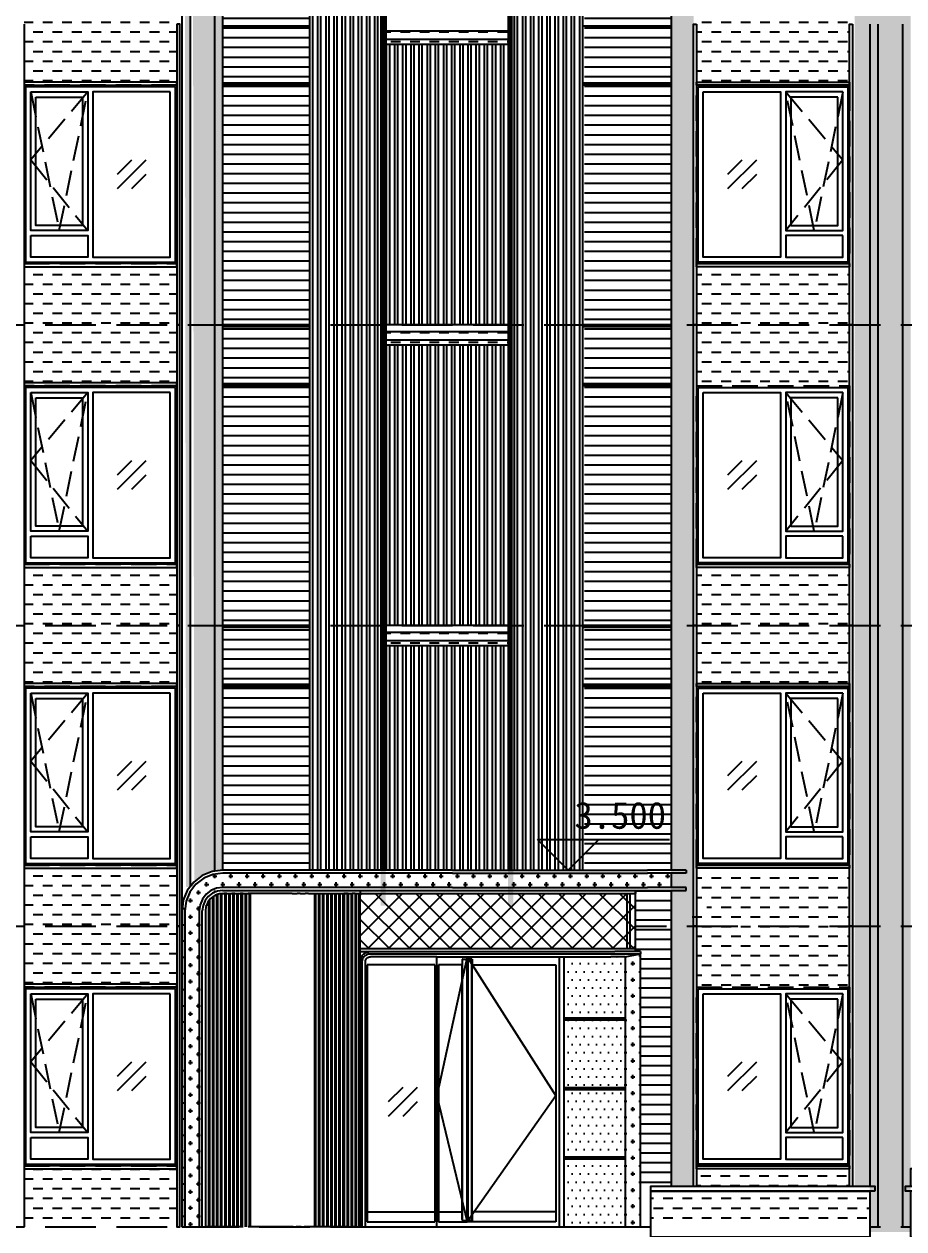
# Model space of a CAD drawing. Extents: x 646072 to 1012572, y -46617 to 16093.
# Drawn here: x 787289 to 795924, y -35572 to -23752 of the extents above; entities that cross this region are included whole.
import ezdxf

# ---------------------------------------------------------------- set-up
doc = ezdxf.new("R2010")
doc.units = 0
doc.header["$LTSCALE"] = 1000
doc.header["$MEASUREMENT"] = 0
for name, pattern in [('3#楼-HZS$0$3#楼-HZS$0$__DASH', [0.35, 0.25, -0.1]), ('3#楼-HZS$0$3#楼-HZS$0$DASH', [0.35, 0.25, -0.1]), ('3#楼-HZS$0$DOTE', [2.42, 2, -0.2, 0.02, -0.2])]:
    doc.linetypes.add(name, pattern=pattern)
for name, color, linetype in [('3#楼-HZS$0$3#楼-HZS$0$00-立面灰色金属看线', 252, 'Continuous'), ('3#楼-HZS$0$3#楼-HZS$0$00-立面米色看线', 31, 'Continuous'), ('3#楼-HZS$0$3#楼-HZS$0$00-立面银灰色线脚', 254, 'Continuous'), ('3#楼-HZS$0$3#楼-HZS$0$A-ANNO-SYMB', 3, 'Continuous'), ('3#楼-HZS$0$3#楼-HZS$0$A-LINE-浅灰色铝板幕墙-填充', 115, 'Continuous'), ('3#楼-HZS$0$3#楼-HZS$0$DIM_ELEV', 3, 'Continuous'), ('3#楼-HZS$0$3#楼-HZS$0$DOTE', 1, '3#楼-HZS$0$DOTE'), ('3#楼-HZS$0$3#楼-HZS$0$ELEV-WIND', 4, 'Continuous'), ('3#楼-HZS$0$3#楼-HZS$0$PUB_TEXT', 7, 'Continuous'), ('3#楼-HZS$0$3#楼-HZS$0$填充-浅灰色涂料', 115, 'Continuous'), ('3#楼-HZS$0$3#楼-HZS$0$填充-浅黄色铝板', 30, 'Continuous'), ('3#楼-HZS$0$3#楼-HZS$0$填充-深灰色涂料', 11, 'Continuous'), ('3#楼-HZS$0$3#楼-HZS$0$填充-背板玻璃', 151, 'Continuous'), ('3#楼-HZS$0$立面分缝', 5, 'Continuous')]:
    doc.layers.add(name, color=color, linetype=linetype)
doc.styles.add('3#楼-HZS$0$3#楼-HZS$0$_TCH_DIM', font='')
doc.styles.get('3#楼-HZS$0$3#楼-HZS$0$_TCH_DIM').set_extended_font_data('SimSun')
pattern_1 = [(0, (245300.04, -50744.77), (0, 95.25), [])]
pattern_2 = [(0, (518868.42, -67467.03), (95.25, 95.25), [95.25, -95.25])]
pattern_3 = [(0, (518668.42, -67467.03), (95.25, 95.25), [95.25, -95.25])]
pattern_4 = [(0, (22214.645, 74424.985), (0, 95.25), [])]

# ---------------------------------------------------------------- blocks, each defined once
blk = doc.blocks.new('3#楼-HZS$0$3#楼-HZS$0$yhtghgfjuhgjghjg')
at = {"elevation": 0}
for points in [[(63100, -151181), (64300, -151181)], [(63100, -151261), (64300, -151261)], [(63100, -151311), (64300, -151311)], [(63100, -154061), (64300, -154061)], [(63100, -154131), (64300, -154131)], [(63100, -154211), (64300, -154211)], [(63100, -154261), (64300, -154261)], [(63100, -157011), (64300, -157011)], [(63100, -157081), (64300, -157081)], [(63100, -157161), (64300, -157161)], [(63100, -157211), (64300, -157211)]]:
    blk.add_lwpolyline(points, dxfattribs=at)
at = {"layer": '3#楼-HZS$0$3#楼-HZS$0$00-立面灰色金属看线', "elevation": 0}
for points in [[(62370, -129861), (62370, -159411)], [(62370, -129865), (62370, -159411)], [(62400, -129865), (62400, -159411)], [(62450, -129865), (62450, -159411)], [(62480, -129865), (62480, -159411)], [(62530, -129865), (62530, -159411)], [(62560, -129865), (62560, -159411)], [(62610, -129865), (62610, -159411)], [(62640, -129865), (62640, -159411)], [(62690, -129865), (62690, -159411)], [(62720, -129865), (62720, -159411)], [(62770, -129865), (62770, -159411)], [(62800, -129865), (62800, -159411)], [(62850, -129865), (62850, -159411)], [(62880, -129865), (62880, -159411)], [(62930, -129865), (62930, -159411)], [(62960, -129865), (62960, -159411)], [(63010, -129865), (63010, -159411)], [(63040, -129865), (63040, -159411)], [(64380, -129861), (64380, -159411)], [(64410, -129861), (64410, -159411)], [(64460, -129861), (64460, -159411)], [(64490, -129861), (64490, -159411)], [(64540, -129861), (64540, -159411)], [(64570, -129861), (64570, -159411)], [(64620, -129861), (64620, -159411)], [(64650, -129861), (64650, -159411)], [(64700, -129861), (64700, -159411)], [(64730, -129861), (64730, -159411)], [(64780, -129861), (64780, -159411)], [(64810, -129861), (64810, -159411)], [(64860, -129861), (64860, -159411)], [(64890, -129861), (64890, -159411)], [(64940, -129861), (64940, -159411)], [(64970, -129861), (64970, -159411)], [(65020, -129861), (65020, -159411)], [(65050, -129861), (65050, -159411)], [(63145, -151311), (63145, -154061)], [(63175, -151311), (63175, -154061)], [(63225, -151311), (63225, -154061)], [(63255, -151311), (63255, -154061)], [(63305, -151311), (63305, -154061)], [(63335, -151311), (63335, -154061)], [(63385, -151311), (63385, -154061)], [(63415, -151311), (63415, -154061)], [(63465, -151311), (63465, -154061)], [(63495, -151311), (63495, -154061)], [(63545, -151311), (63545, -154061)], [(63575, -151311), (63575, -154061)], [(63625, -151311), (63625, -154061)], [(63655, -151311), (63655, -154061)], [(63705, -151311), (63705, -154061)], [(63735, -151311), (63735, -154061)], [(63785, -151311), (63785, -154061)], [(63815, -151311), (63815, -154061)], [(63865, -151311), (63865, -154061)], [(63895, -151311), (63895, -154061)], [(63945, -151311), (63945, -154061)], [(63975, -151311), (63975, -154061)], [(64025, -151311), (64025, -154061)], [(64055, -151311), (64055, -154061)], [(64105, -151311), (64105, -154061)], [(64135, -151311), (64135, -154061)], [(64185, -151311), (64185, -154061)], [(64215, -151311), (64215, -154061)], [(64265, -151311), (64265, -154061)], [(64295, -151311), (64295, -154061)], [(63145, -154261), (63145, -157011)], [(63175, -154261), (63175, -157011)], [(63225, -154261), (63225, -157011)], [(63255, -154261), (63255, -157011)], [(63305, -154261), (63305, -157011)], [(63335, -154261), (63335, -157011)], [(63385, -154261), (63385, -157011)], [(63415, -154261), (63415, -157011)], [(63465, -154261), (63465, -157011)], [(63495, -154261), (63495, -157011)], [(63545, -154261), (63545, -157011)], [(63575, -154261), (63575, -157011)], [(63625, -154261), (63625, -157011)], [(63655, -154261), (63655, -157011)], [(63705, -154261), (63705, -157011)], [(63735, -154261), (63735, -157011)], [(63785, -154261), (63785, -157011)], [(63815, -154261), (63815, -157011)], [(63865, -154261), (63865, -157011)], [(63895, -154261), (63895, -157011)], [(63945, -154261), (63945, -157011)], [(63975, -154261), (63975, -157011)], [(64025, -154261), (64025, -157011)], [(64055, -154261), (64055, -157011)], [(64105, -154261), (64105, -157011)], [(64135, -154261), (64135, -157011)], [(64185, -154261), (64185, -157011)], [(64215, -154261), (64215, -157011)], [(64265, -154261), (64265, -157011)], [(64295, -154261), (64295, -157011)], [(63145, -157211), (63145, -159411)], [(63175, -157211), (63175, -159411)], [(63225, -157211), (63225, -159411)], [(63255, -157211), (63255, -159411)], [(63305, -157211), (63305, -159411)], [(63335, -157211), (63335, -159411)], [(63385, -157211), (63385, -159411)], [(63415, -157211), (63415, -159411)], [(63465, -157211), (63465, -159411)], [(63495, -157211), (63495, -159411)], [(63545, -157211), (63545, -159411)], [(63575, -157211), (63575, -159411)], [(63625, -157211), (63625, -159411)], [(63655, -157211), (63655, -159411)], [(63705, -157211), (63705, -159411)], [(63735, -157211), (63735, -159411)], [(63785, -157211), (63785, -159411)], [(63815, -157211), (63815, -159411)], [(63865, -157211), (63865, -159411)], [(63895, -157211), (63895, -159411)], [(63945, -157211), (63945, -159411)], [(63975, -157211), (63975, -159411)], [(64025, -157211), (64025, -159411)], [(64055, -157211), (64055, -159411)], [(64105, -157211), (64105, -159411)], [(64135, -157211), (64135, -159411)], [(64185, -157211), (64185, -159411)], [(64215, -157211), (64215, -159411)], [(64265, -157211), (64265, -159411)], [(64295, -157211), (64295, -159411)], [(62370, -162911), (62370, -162915)], [(62400, -162911), (62400, -162915)], [(62450, -162911), (62450, -162915)], [(62480, -162911), (62480, -162915)], [(62530, -162911), (62530, -162915)], [(62560, -162911), (62560, -162915)], [(62610, -162911), (62610, -162915)], [(62640, -162911), (62640, -162915)], [(62690, -162911), (62690, -162915)], [(62720, -162911), (62720, -162915)], [(62770, -162911), (62770, -162915)], [(62800, -162911), (62800, -162915)], [(62850, -162911), (62850, -162915)], [(62880, -162911), (62880, -162915)], [(62930, -162911), (62930, -162915)], [(62960, -162911), (62960, -162915)], [(63010, -162911), (63010, -162915)], [(63040, -162911), (63040, -162915)]]:
    blk.add_lwpolyline(points, dxfattribs=at)
at = {"layer": '3#楼-HZS$0$3#楼-HZS$0$00-立面米色看线', "elevation": 0}
for points in [[(66300, -159811), (66300, -130161, 0.414214), (65600, -129461), (61100, -129461), (61100, -129541), (65600, -129541, -0.414214), (66220, -130161), (66220, -159577)], [(65900, -159411), (65900, -130161, 0.414214), (65600, -129861), (61100, -129861), (61100, -129781), (65600, -129781, -0.414214), (65980, -130161), (65980, -159422)]]:
    blk.add_lwpolyline(points, format="xyb", dxfattribs=at)
for points in [[(61500, -129861), (61500, -159411)], [(61500, -159611), (61500, -162511)]]:
    blk.add_lwpolyline(points, dxfattribs=at)
at = {"layer": '3#楼-HZS$0$3#楼-HZS$0$00-立面银灰色线脚', "elevation": 0}
for points in [[(63040, -129861), (63040, -159411)], [(63065, -129861), (63065, -159411)], [(63085, -129861), (63085, -159411)], [(63100, -129861), (63100, -159411)], [(64300, -129861), (64300, -159411)], [(64315, -129861), (64315, -159411)], [(64335, -129861), (64335, -159411)], [(64350, -129861), (64350, -159411)]]:
    blk.add_lwpolyline(points, dxfattribs=at)
blk = doc.blocks.new('3#楼-HZS$0$3#楼-HZS$0$dfjf5g0h4+k90')
blk.add_wipeout([(558580, -413973), (558580, -414003), (558430, -414003), (558430, -414143), (558580, -414143), (558580, -414173), (558080, -414173), (558080, -414773), (558130, -414773), (558130, -417473), (553631, -417473), (553631, -414373), (553644, -414269), (553684, -414173), (553748, -414090), (553831, -414026), (553927, -413986), (554031, -413973)]).dxf.layer = '3#楼-HZS$0$3#楼-HZS$0$00-立面米色看线'
for p, q in [((555380, -414173, 0), (555380, -414203, 0)), ((558080, -414173), (558080, -414203)), ((558080, -414773), (558080, -414173)), ((558080, -414173), (558080, -414173)), ((553880, -414295, 0), (553870, -414319, 0)), ((553883, -414288, 0), (553880, -414295, 0)), ((553910, -414253, 0), (553883, -414288, 0)), ((553893, -417473, 0), (553893, -414275, 0)), ((553903, -417473, 0), (553903, -414262, 0)), ((553920, -414245, 0), (553910, -414253, 0)), ((553910, -414253, 0), (553910, -414253, 0)), ((553945, -414226, 0), (553920, -414245, 0)), ((553933, -417473, 0), (553933, -414235, 0)), ((553943, -417473, 0), (553943, -414227, 0)), ((553950, -414224, 0), (553945, -414226, 0)), ((553960, -414220, 0), (553950, -414224, 0)), ((553986, -414209, 0), (553960, -414220, 0)), ((553973, -417473, 0), (553973, -414214, 0)), ((553983, -417473, 0), (553983, -414210, 0)), ((553990, -414208, 0), (553986, -414209, 0)), ((554000, -414207, 0), (553990, -414208, 0)), ((554030, -414203, 0), (554000, -414207, 0)), ((554013, -417473, 0), (554013, -414208, 0)), ((554023, -417473, 0), (554023, -414207, 0)), ((554032, -414203, 0), (554030, -414203, 0)), ((554032, -414203, 0), (554040, -414203, 0)), ((554070, -414203, 0), (554040, -414203, 0)), ((554053, -417473, 0), (554053, -414203, 0)), ((554063, -417473, 0), (554063, -414203, 0)), ((554070, -414203, 0), (554080, -414203, 0)), ((554080, -414203, 0), (554110, -414203, 0)), ((554093, -417473, 0), (554093, -414203, 0)), ((554103, -417473, 0), (554103, -414203, 0)), ((554110, -414203, 0), (554120, -414203, 0)), ((554150, -414203, 0), (554120, -414203, 0)), ((554133, -417473, 0), (554133, -414203, 0)), ((554143, -417473, 0), (554143, -414203, 0)), ((554150, -414203, 0), (554160, -414203, 0)), ((554160, -414203, 0), (554190, -414203, 0)), ((554173, -417473, 0), (554173, -414203, 0)), ((554183, -417473, 0), (554183, -414203, 0)), ((554190, -414203, 0), (554200, -414203, 0)), ((554230, -414203, 0), (554200, -414203, 0)), ((554213, -417473, 0), (554213, -414203, 0)), ((554223, -417473, 0), (554223, -414203, 0)), ((554230, -414203, 0), (554240, -414203, 0)), ((554240, -414203, 0), (554270, -414203, 0)), ((554253, -417473, 0), (554253, -414203, 0)), ((554263, -417473, 0), (554263, -414203, 0)), ((554270, -414203, 0), (554280, -414203, 0)), ((554711, -414203), (554280, -414203, 0)), ((554293, -417473, 0), (554293, -414203, 0)), ((554293, -417473, 0), (554293, -414203, 0)), ((554303, -415223, 0), (554303, -414203, 0)), ((554303, -417473, 0), (554303, -414203, 0)), ((554711, -414203), (554721, -414203)), ((554721, -414203), (554751, -414203)), ((554751, -414203), (554761, -414203)), ((554791, -414203), (554761, -414203)), ((554791, -414203), (554801, -414203)), ((554801, -414203), (554831, -414203)), ((554831, -414203), (554841, -414203)), ((554871, -414203), (554841, -414203)), ((554871, -414203), (555230, -414203, 0)), ((554934, -417473), (554934, -414203)), ((554944, -417473), (554944, -414203)), ((554974, -417473), (554974, -414203)), ((554984, -417473), (554984, -414203)), ((555014, -417473), (555014, -414203)), ((555024, -417473), (555024, -414203)), ((555054, -417473), (555054, -414203)), ((555064, -417473), (555064, -414203)), ((555094, -417473), (555094, -414203)), ((555104, -417473), (555104, -414203)), ((555134, -417473), (555134, -414203)), ((555144, -417473), (555144, -414203)), ((555174, -417473), (555174, -414203)), ((555184, -417473), (555184, -414203)), ((555214, -417473), (555214, -414203)), ((555260, -414203, 0), (555220, -414203, 0)), ((555250, -414203, 0), (555220, -414203, 0)), ((555224, -417473), (555224, -414203)), ((555230, -414203, 0), (555260, -414203, 0)), ((555250, -414203, 0), (555260, -414203, 0)), ((555254, -417473), (555254, -414203)), ((555260, -414203, 0), (555290, -414203, 0)), ((555264, -417473), (555264, -414203)), ((555290, -414203, 0), (555300, -414203, 0)), ((555294, -417473), (555294, -414203)), ((555330, -414203, 0), (555300, -414203, 0)), ((555304, -417473), (555304, -414203)), ((555330, -414203, 0), (555340, -414203, 0)), ((555334, -417473), (555334, -414203)), ((555340, -414203, 0), (555370, -414203, 0)), ((555344, -417473), (555344, -414203)), ((555370, -414203, 0), (555380, -414203, 0)), ((555370, -417473, 0), (555370, -414203, 0)), ((555380, -414743, 0), (555380, -414203, 0)), ((555380, -414203, 0), (558000, -414203)), ((558000, -414743), (558000, -414203)), ((558000, -414203), (558030, -414203)), ((558030, -414743), (558030, -414203)), ((558030, -414203), (558080, -414203)), ((553866, -414329, 0), (553860, -414375, 0)), ((553860, -414375, 0), (553860, -417473, 0)), ((553870, -414319, 0), (553866, -414329, 0)), ((555380, -414773, 0), (555380, -414743, 0)), ((555380, -414743, 0), (558000, -414743)), ((555380, -414873, 0), (555380, -414773, 0)), ((555380, -414773, 0), (555430, -414773, 0)), ((555430, -414773, 0), (555480, -414773, 0)), ((555430, -414786, 0), (555438, -414782, 0)), ((555438, -414782, 0), (555446, -414779, 0)), ((555446, -414779, 0), (555454, -414776, 0)), ((555454, -414776, 0), (555462, -414774, 0)), ((555462, -414774, 0), (555471, -414773, 0)), ((555471, -414773, 0), (555480, -414773, 0)), ((555480, -414773, 0), (556613, -414773)), ((556613, -414773), (557880, -414773)), ((557880, -414773), (557880, -414773)), ((558130, -414773), (557880, -414773)), ((558000, -414743), (558030, -414743)), ((558030, -414743), (558080, -414743)), ((558080, -414773), (558080, -414743)), ((558130, -414773), (558130, -414793)), ((555380, -414864, 0), (555381, -414855, 0)), ((555380, -414873, 0), (555380, -414864, 0)), ((555380, -417473, 0), (555380, -414873, 0)), ((555381, -414855, 0), (555383, -414847, 0)), ((555383, -414847, 0), (555386, -414839, 0)), ((555386, -414839, 0), (555389, -414831, 0)), ((555389, -414831, 0), (555393, -414823, 0)), ((555393, -414823, 0), (555398, -414815, 0)), ((555398, -414815, 0), (555403, -414809, 0)), ((555400, -414866, 0), (555401, -414859, 0)), ((555400, -414873, 0), (555400, -414866, 0)), ((555400, -417473, 0), (555400, -414873, 0)), ((555401, -414859, 0), (555403, -414852, 0)), ((555403, -414809, 0), (555409, -414802, 0)), ((555403, -414852, 0), (555405, -414845, 0)), ((555405, -414845, 0), (555407, -414839, 0)), ((555407, -414839, 0), (555411, -414833, 0)), ((555409, -414802, 0), (555416, -414796, 0)), ((555411, -414833, 0), (555414, -414827, 0)), ((555414, -414827, 0), (555419, -414821, 0)), ((555416, -414796, 0), (555422, -414791, 0)), ((555419, -414821, 0), (555423, -414816, 0)), ((555422, -414791, 0), (555430, -414786, 0)), ((555423, -414816, 0), (555428, -414812, 0)), ((555428, -414812, 0), (555434, -414807, 0)), ((555430, -414868, 0), (555431, -414864, 0)), ((555430, -414874, 0), (555430, -414868, 0)), ((555430, -417423, 0), (555430, -414874, 0)), ((555431, -414864, 0), (555432, -414860, 0)), ((555432, -414860, 0), (555433, -414856, 0)), ((555433, -414856, 0), (555435, -414852, 0)), ((555434, -414807, 0), (555440, -414804, 0)), ((555435, -414852, 0), (555437, -414848, 0)), ((555437, -414848, 0), (555439, -414844, 0)), ((555439, -414844, 0), (555442, -414841, 0)), ((555440, -414804, 0), (555446, -414800, 0)), ((555442, -414841, 0), (555444, -414837, 0)), ((555444, -414837, 0), (555448, -414835, 0)), ((555446, -414800, 0), (555452, -414798, 0)), ((555448, -414835, 0), (555451, -414832, 0)), ((555451, -414832, 0), (555455, -414830, 0)), ((555452, -414798, 0), (555459, -414796, 0)), ((555455, -414830, 0), (555457, -414829, 0)), ((555457, -414829, 0), (555459, -414828, 0)), ((555459, -414796, 0), (555466, -414794, 0)), ((555459, -414828, 0), (555463, -414826, 0)), ((555463, -414826, 0), (555467, -414825, 0)), ((555466, -414794, 0), (555473, -414793, 0)), ((555467, -414825, 0), (555471, -414824, 0)), ((555467, -414825, 0), (555467, -414825, 0)), ((555471, -414824, 0), (555475, -414823, 0)), ((555473, -414793, 0), (555480, -414793, 0)), ((555475, -414823, 0), (555477, -414823, 0)), ((555477, -414823, 0), (555481, -414823, 0)), ((555480, -414793, 0), (556613, -414793)), ((556613, -414793), (558130, -414793)), ((557331, -414823, 0), (557840, -414823)), ((557381, -417473, 0), (557381, -414823, 0)), ((557850, -414823), (557840, -414823)), ((557880, -414823), (557850, -414823)), ((557890, -414823), (557880, -414823)), ((557899, -414823), (557890, -414823)), ((557899, -414823), (557900, -414823)), ((557900, -414823), (557899, -414823)), ((557900, -414823), (557900, -414823)), ((557900, -414823), (557900, -414823)), ((557900, -414823), (557900, -414823)), ((557980, -414823), (557900, -414823)), ((557980, -414823), (558130, -414793)), ((557980, -414823), (557980, -417473)), ((558130, -417473), (558130, -414793)), ((553630, -417473, 0), (553660, -417473, 0)), ((553660, -417473, 0), (553800, -417473, 0)), ((553800, -417473, 0), (553830, -417473, 0)), ((553830, -417473, 0), (553860, -417473, 0)), ((553860, -417473, 0), (553870, -417473, 0)), ((553880, -417473, 0), (553870, -417473, 0)), ((553910, -417473, 0), (553880, -417473, 0)), ((553920, -417473, 0), (553910, -417473, 0)), ((553920, -417473, 0), (553950, -417473, 0)), ((553960, -417473, 0), (553950, -417473, 0)), ((553990, -417473, 0), (553960, -417473, 0)), ((554000, -417473, 0), (553990, -417473, 0)), ((554000, -417473, 0), (554030, -417473, 0)), ((554040, -417473, 0), (554030, -417473, 0)), ((554070, -417473, 0), (554040, -417473, 0)), ((554080, -417473, 0), (554070, -417473, 0)), ((554080, -417473, 0), (554110, -417473, 0)), ((554120, -417473, 0), (554110, -417473, 0)), ((554150, -417473, 0), (554120, -417473, 0)), ((554160, -417473, 0), (554150, -417473, 0)), ((554160, -417473, 0), (554190, -417473, 0)), ((554200, -417473, 0), (554190, -417473, 0)), ((554230, -417473, 0), (554200, -417473, 0)), ((554711, -417473), (554280, -417473, 0)), ((554721, -417473), (554711, -417473)), ((554721, -417473), (554751, -417473)), ((554761, -417473), (554751, -417473)), ((554791, -417473), (554761, -417473)), ((554801, -417473), (554791, -417473)), ((554801, -417473), (554831, -417473)), ((554841, -417473), (554831, -417473)), ((554871, -417473), (554841, -417473)), ((555230, -417473, 0), (554871, -417473)), ((555220, -417473, 0), (555260, -417473, 0)), ((555250, -417473, 0), (555220, -417473, 0)), ((555230, -417473, 0), (555260, -417473, 0)), ((555260, -417473, 0), (555250, -417473, 0)), ((555260, -417473, 0), (555290, -417473, 0)), ((555300, -417473, 0), (555290, -417473, 0)), ((555330, -417473, 0), (555300, -417473, 0)), ((555340, -417473, 0), (555330, -417473, 0)), ((555340, -417473, 0), (555370, -417473, 0)), ((555380, -417473, 0), (555370, -417473, 0)), ((555380, -417473, 0), (555400, -417473, 0)), ((555400, -417473, 0), (555430, -417473, 0)), ((555430, -417433, 0), (555430, -417423, 0)), ((555430, -417463, 0), (555430, -417433, 0)), ((555430, -417473, 0), (555430, -417463, 0)), ((555430, -417473, 0), (558130, -417473))]:
    blk.add_line(p, q)
at = {"layer": '3#楼-HZS$0$3#楼-HZS$0$00-立面米色看线'}
for p, q in [((553830, -414026, 0), (553747, -414090, 0)), ((553845, -414052, 0), (553768, -414111, 0)), ((553926, -413986, 0), (553830, -414026, 0)), ((553934, -414015, 0), (553845, -414052, 0)), ((554030, -413973, 0), (553926, -413986, 0)), ((554030, -414003, 0), (553934, -414015, 0)), ((556284, -413973, 0), (554030, -413973, 0)), ((556284, -414003, 0), (554030, -414003, 0)), ((556284, -413973, 0), (558200, -413973)), ((556284, -414003, 0), (558200, -414003)), ((558580, -413973), (558200, -413973)), ((558430, -414003), (558200, -414003)), ((558430, -414003), (558430, -414143)), ((558580, -414003), (558430, -414003)), ((558580, -413973), (558580, -414003)), ((553683, -414173, 0), (553643, -414269, 0)), ((553709, -414188, 0), (553672, -414277, 0)), ((553747, -414090, 0), (553683, -414173, 0)), ((553768, -414111, 0), (553709, -414188, 0)), ((553915, -414174, 0), (553867, -414210, 0)), ((553970, -414151, 0), (553915, -414174, 0)), ((553978, -414180, 0), (553930, -414200, 0)), ((554030, -414143, 0), (553970, -414151, 0)), ((554030, -414173, 0), (553978, -414180, 0)), ((556284, -414143, 0), (554030, -414143, 0)), ((554030, -414173, 0), (555380, -414173, 0)), ((555380, -414173, 0), (556284, -414173, 0)), ((556284, -414143, 0), (558200, -414143)), ((556284, -414173, 0), (558080, -414173)), ((558080, -414173), (558200, -414173)), ((558430, -414143), (558200, -414143)), ((558200, -414173), (558580, -414173)), ((558580, -414143), (558430, -414143)), ((558580, -414173), (558580, -414143)), ((553643, -414269, 0), (553630, -414373, 0)), ((553672, -414277, 0), (553660, -414373, 0)), ((553831, -414258, 0), (553808, -414313, 0)), ((553867, -414210, 0), (553831, -414258, 0)), ((553857, -414273, 0), (553837, -414321, 0)), ((553888, -414231, 0), (553857, -414273, 0)), ((553930, -414200, 0), (553888, -414231, 0)), ((553630, -414373, 0), (553630, -417473, 0)), ((553660, -414373, 0), (553660, -417473, 0)), ((553808, -414313, 0), (553800, -414373, 0)), ((553800, -414373, 0), (553800, -417473, 0)), ((553837, -414321, 0), (553830, -414373, 0)), ((553830, -417473, 0), (553830, -414373, 0))]:
    blk.add_line(p, q, dxfattribs=at)
at = {"layer": '3#楼-HZS$0$3#楼-HZS$0$ELEV-WIND'}
for p, q in [((556113, -414901), (555447, -414901)), ((555447, -414901), (555447, -417326)), ((556113, -414901), (556113, -417326)), ((556130, -417473), (556130, -414823)), ((556134, -414823), (556613, -414823)), ((556380, -414901), (556147, -414901)), ((556147, -414901), (556147, -417326)), ((556385, -414847), (556380, -414847)), ((556380, -414847), (556380, -414901)), ((556380, -417326), (556380, -414901)), ((556385, -414847), (556425, -414847)), ((556385, -417401), (556385, -414847)), ((556430, -414847), (556425, -414847)), ((556425, -414847), (556425, -417401)), ((556430, -414847), (556430, -414823)), ((556430, -414847), (556435, -414847)), ((556430, -417401), (556430, -414847)), ((556435, -414847), (556435, -417401)), ((556475, -414847), (556435, -414847)), ((556475, -414847), (556480, -414847)), ((556475, -417401), (556475, -414847)), ((556480, -414847), (556480, -414901)), ((556480, -414901), (557301, -414901, 0)), ((556480, -417326), (556480, -414901)), ((556613, -414823), (557331, -414823, 0)), ((557301, -414901, 0), (557301, -417326, 0)), ((557331, -414823, 0), (557331, -417473, 0)), ((555447, -417326), (556113, -417326)), ((555447, -417326), (555447, -417423)), ((556113, -417326), (556113, -417423)), ((556147, -417326), (556380, -417326)), ((556147, -417326), (556147, -417423)), ((556380, -417401), (556380, -417326)), ((557301, -417326, 0), (556480, -417326)), ((556480, -417326), (556480, -417401)), ((557301, -417326, 0), (557301, -417423, 0)), ((555447, -417423), (556113, -417423)), ((556147, -417423), (556430, -417423)), ((556385, -417401), (556380, -417401)), ((556380, -417401), (556380, -417412)), ((556380, -417412), (556385, -417412)), ((556385, -417412), (556385, -417401)), ((556385, -417412), (556425, -417412)), ((556430, -417401), (556425, -417401)), ((556425, -417401), (556425, -417412)), ((556430, -417401), (556430, -417423)), ((556430, -417401), (556435, -417401)), ((557301, -417423, 0), (556430, -417423)), ((556435, -417401), (556435, -417412)), ((556475, -417412), (556435, -417412)), ((556475, -417401), (556480, -417401)), ((556475, -417412), (556475, -417401)), ((556480, -417412), (556475, -417412)), ((556480, -417401), (556480, -417412))]:
    blk.add_line(p, q, dxfattribs=at)
blk.add_lwpolyline([(556130, -414823), (555481, -414823)], dxfattribs=at)
at = {"layer": '3#楼-HZS$0$3#楼-HZS$0$ELEV-WIND', "color": 8}
blk.add_lwpolyline([(556430, -414823), (556130, -416188), (556430, -417423)], dxfattribs=at)
at = {"layer": '3#楼-HZS$0$3#楼-HZS$0$ELEV-WIND', "color": 8, "elevation": 0}
blk.add_lwpolyline([(556430, -414823), (557301, -416188), (556430, -417423)], dxfattribs=at)
blk = doc.blocks.new('3#楼-HZS$0$3#楼-HZS$0$uytjhgjh')
at = {"layer": '3#楼-HZS$0$3#楼-HZS$0$ELEV-WIND', "color": 8, "linetype": '3#楼-HZS$0$3#楼-HZS$0$__DASH'}
blk.add_lwpolyline([(32350, -97429), (33850, -97429), (33850, -99179), (32350, -99179)], close=True, dxfattribs=at)
at = {"layer": '3#楼-HZS$0$3#楼-HZS$0$ELEV-WIND'}
for points in [[(32365, -97444), (33835, -97444), (33835, -99164), (32365, -99164)], [(32415, -97494), (33175, -97494), (33175, -99114), (32415, -99114)], [(33785, -97494), (33225, -97494), (33225, -98854), (33785, -98854)], [(33735, -97544), (33275, -97544), (33275, -98804), (33735, -98804)], [(33785, -98904), (33225, -98904), (33225, -99114), (33785, -99114)]]:
    blk.add_lwpolyline(points, close=True, dxfattribs=at)
at = {"layer": '3#楼-HZS$0$3#楼-HZS$0$ELEV-WIND', "color": 8, "linetype": '3#楼-HZS$0$3#楼-HZS$0$DASH'}
for points in [[(33225, -97494), (33785, -98161), (33225, -98854)], [(33785, -97494), (33505, -98854), (33225, -97494)]]:
    blk.add_lwpolyline(points, dxfattribs=at)
blk = doc.blocks.new('3#楼-HZS$0$3#楼-HZS$0$D+FG0J4+FG9KL0')
at = {"layer": '3#楼-HZS$0$3#楼-HZS$0$00-立面灰色金属看线'}
blk.add_lwpolyline([(326035, 132086), (326035, 129136), (326065, 129136), (326065, 132086)], close=True, dxfattribs=at)
at = {"layer": '3#楼-HZS$0$3#楼-HZS$0$00-立面灰色金属看线', "elevation": 0}
for points in [[(327565, 132086), (327565, 129136), (327595, 129136), (327595, 132086)], [(332665, 132086), (332665, 129136), (332635, 129136), (332635, 132086)], [(332665, 131516), (334165, 131516), (334165, 131486), (332665, 131486)], [(327565, 129736), (326065, 129736), (326065, 129706), (327565, 129706)], [(332665, 129736), (334165, 129736), (334165, 129706), (332665, 129706)]]:
    blk.add_lwpolyline(points, close=True, dxfattribs=at)
at = {"layer": '3#楼-HZS$0$3#楼-HZS$0$00-立面米色看线', "elevation": 0}
for points in [[(325545, 132086), (325545, 129136)], [(325785, 132086), (325785, 129136)], [(325865, 132086), (325865, 129136)], [(334165, 132086), (334165, 129136)]]:
    blk.add_lwpolyline(points, dxfattribs=at)
at = {"layer": '3#楼-HZS$0$3#楼-HZS$0$A-ANNO-SYMB', "xscale": -1}
blk.add_blockref('3#楼-HZS$0$3#楼-HZS$0$uytjhgjh', (359915, 228915, 0), dxfattribs=at)
at = {"layer": '3#楼-HZS$0$3#楼-HZS$0$A-ANNO-SYMB'}
blk.add_blockref('3#楼-HZS$0$3#楼-HZS$0$uytjhgjh', (300315, 228915, 0), dxfattribs=at)
blk = doc.blocks.new('3#楼-HZS$0$3#楼-HZS$0$D+F9J4+GF9L0')
at = {"layer": '3#楼-HZS$0$3#楼-HZS$0$00-立面灰色金属看线', "elevation": 0}
for points in [[(326035, 129136), (326035, 126186), (326065, 126186), (326065, 129136)], [(327565, 129136), (327565, 126186), (327595, 126186), (327595, 129136)], [(332665, 129136), (332665, 126186), (332635, 126186), (332635, 129136)], [(327565, 128566), (326065, 128566), (326065, 128536), (327565, 128536)], [(332665, 128566), (334165, 128566), (334165, 128536), (332665, 128536)], [(327565, 126786), (326065, 126786), (326065, 126756), (327565, 126756)], [(332665, 126786), (334165, 126786), (334165, 126756), (332665, 126756)]]:
    blk.add_lwpolyline(points, close=True, dxfattribs=at)
at = {"layer": '3#楼-HZS$0$3#楼-HZS$0$00-立面米色看线', "elevation": 0}
for points in [[(325545, 129136), (325545, 126186)], [(325785, 129136), (325785, 126186)], [(325865, 129136), (325865, 126186)], [(334165, 129136), (334165, 126186)]]:
    blk.add_lwpolyline(points, dxfattribs=at)
at = {"layer": '3#楼-HZS$0$3#楼-HZS$0$A-ANNO-SYMB', "xscale": -1}
blk.add_blockref('3#楼-HZS$0$3#楼-HZS$0$uytjhgjh', (359915, 225965, 0), dxfattribs=at)
at = {"layer": '3#楼-HZS$0$3#楼-HZS$0$A-ANNO-SYMB'}
blk.add_blockref('3#楼-HZS$0$3#楼-HZS$0$uytjhgjh', (300315, 225965, 0), dxfattribs=at)
blk = doc.blocks.new('3#楼-HZS$0$3#楼-HZS$0$as+dg04d+s0hj')
for points in [[(27825, -89693), (27824, -89863), (27574, -89863), (27574, -89913), (27624, -89913), (27624, -90363), (33524, -90363), (33524, -89913), (33574, -89913), (33574, -89863), (33525, -89863), (33525, -89693)], [(34624, -89863), (33925, -89863), (33874, -89863), (33874, -89913), (33924, -89913), (33924, -90363), (36075, -90363), (36075, -89863)]]:
    blk.add_wipeout(points).translate(0, 0, 0)
at = {"layer": '3#楼-HZS$0$3#楼-HZS$0$00-立面米色看线'}
for points in [[(33874, -89913), (36074, -89913), (36074, -89863), (33874, -89863)], [(36074, -90363), (36074, -89913), (33924, -89913), (33924, -90363)]]:
    blk.add_lwpolyline(points, close=True, dxfattribs=at)
blk.add_wipeout([(27825, -89693), (27825, -89863), (33525, -89863), (33525, -89693)]).translate(0, 0, 0)
at = {"layer": '3#楼-HZS$0$3#楼-HZS$0$00-立面米色看线', "color": 4, "elevation": 0}
blk.add_lwpolyline([(27825, -89693), (33524, -89693), (33524, -89863), (27825, -89863)], close=True, dxfattribs=at)
for points in [[(28890, -89693), (28890, -89863)], [(29790, -89693), (29790, -89863)], [(30690, -89693), (30690, -89863)], [(31590, -89693), (31590, -89863)], [(32490, -89693), (32490, -89863)]]:
    blk.add_lwpolyline(points, dxfattribs=at)
at = {"layer": '3#楼-HZS$0$3#楼-HZS$0$00-立面米色看线', "elevation": 0}
for points in [[(27574, -89913), (33574, -89913), (33574, -89863), (27574, -89863)], [(27624, -90363), (27624, -89913), (33524, -89913), (33524, -90363)]]:
    blk.add_lwpolyline(points, close=True, dxfattribs=at)
blk = doc.blocks.new('3#楼-HZS$0$3#楼-HZS$0$d+fgj4+fghk7+9')
at = {"color": 8, "elevation": 0}
for points in [[(812959, -27437), (812818, -27578)], [(813100, -27437), (812818, -27719)], [(818949, -27437), (818808, -27578)], [(819091, -27437), (818808, -27719)], [(813100, -27578), (812959, -27719)], [(819091, -27578), (818949, -27719)], [(812959, -30387), (812818, -30528)], [(813100, -30387), (812818, -30669)], [(818949, -30387), (818808, -30528)], [(819091, -30387), (818808, -30669)], [(813100, -30528), (812959, -30669)], [(819091, -30528), (818949, -30669)], [(812959, -33337), (812818, -33478)], [(813100, -33337), (812818, -33619)], [(818949, -33337), (818808, -33478)], [(819091, -33337), (818808, -33619)], [(813100, -33478), (812959, -33619)], [(819091, -33478), (818949, -33619)], [(812959, -36287), (812818, -36428)], [(813100, -36287), (812818, -36569)], [(818949, -36287), (818808, -36428)], [(819091, -36287), (818808, -36569)], [(813100, -36428), (812959, -36569)], [(819091, -36428), (818949, -36569)], [(815620, -36537), (815479, -36678)], [(815762, -36537), (815479, -36820)], [(815762, -36678), (815620, -36820)]]:
    blk.add_lwpolyline(points, dxfattribs=at)
blk = doc.blocks.new('3#楼-HZS$0$3#楼-HZS$0$+d9f0j4+9gf7k0')
at = {"layer": '3#楼-HZS$0$3#楼-HZS$0$A-LINE-浅灰色铝板幕墙-填充'}
h = blk.add_hatch(dxfattribs=at)
h.set_pattern_fill('DOTS', color=256, scale=50)
h.set_pattern_definition([(0, (246590.04, -50744.77), (39.6875, 79.375), [0, -79.375])])
h.paths.add_polyline_path([(837669, 69572), (837619, 69572), (837619, 39672), (837669, 39672)])
h = blk.add_hatch(dxfattribs=at)
h.set_pattern_fill('DOTS', color=256, scale=50)
h.set_pattern_definition([(0, (245340.04, -50744.77), (39.6875, 79.375), [0, -79.375])])
h.paths.add_polyline_path([(838919, 69572), (838869, 69572), (838869, 39672), (838919, 39672)])
h = blk.add_hatch(dxfattribs=at)
h.set_pattern_fill('DOTS', color=256, scale=50)
h.set_pattern_definition([(0, (22214.645, 74424.985), (39.6875, 79.375), [0, -79.375])])
h.paths.add_polyline_path([(840018, 36522), (839419, 36522), (839419, 39172), (840018, 39172)])
at = {"layer": '3#楼-HZS$0$3#楼-HZS$0$填充-浅灰色涂料'}
h = blk.add_hatch(dxfattribs=at)
h.set_pattern_fill('LINE', color=256, scale=100)
h.set_pattern_definition(pattern_1)
edge = h.paths.add_edge_path()
edge.add_arc((836369, 69272), 300, 450, 540, ccw=False)
edge.add_line((836369, 69572), (836919, 69572))
edge.add_line((836919, 69572), (836919, 40022))
edge.add_line((836919, 40022), (836069, 40022))
edge.add_line((836069, 40022), (836069, 69272))
h = blk.add_hatch(dxfattribs=at)
h.set_pattern_fill('LINE', color=256, scale=100)
h.set_pattern_definition(pattern_1)
h.paths.add_polyline_path([(840469, 69572), (839618, 69572), (839618, 40022), (840469, 40022)])
h = blk.add_hatch(dxfattribs=at)
h.set_pattern_fill('LINE', color=256, scale=100)
h.set_pattern_definition(pattern_4)
h.paths.add_polyline_path([(840318, 39222), (840118, 39222), (840118, 39822), (840318, 39822)])
h = blk.add_hatch(dxfattribs=at)
h.set_pattern_fill('LINE', color=256, scale=100)
h.set_pattern_definition(pattern_4)
h.paths.add_polyline_path([(840469, 36922), (840168, 36922), (840168, 39822), (840469, 39822)])
at = {"layer": '3#楼-HZS$0$3#楼-HZS$0$填充-浅黄色铝板'}
h = blk.add_hatch(dxfattribs=at)
h.set_pattern_fill('CROSS', color=256, scale=50)
h.set_pattern_definition([(0, (245300.04, -50744.77), (79.375, 79.375), [39.6875, -119.0625]), (90, (245319.88, -50764.62), (-79.375, 79.375), [39.6875, -119.0625])])
edge = h.paths.add_edge_path()
edge.add_line((836369, 69972), (840869, 69972))
edge.add_line((840869, 69972), (840869, 69892))
edge.add_line((840869, 69892), (836369, 69892))
edge.add_arc((836369, 69272), 620, 450, 540)
edge.add_line((835749, 69272), (835789, 39856))
edge.add_line((835789, 39856), (835709, 39856))
edge.add_line((835709, 39856), (835669, 69272))
edge.add_arc((836369, 69272), 700, 450, 540, ccw=False)
edge = h.paths.add_edge_path()
edge.add_line((835989, 40011), (835947, 40001))
edge.add_line((835947, 40001), (835872, 39970))
edge.add_line((835872, 39970), (835827, 39937))
edge.add_line((835827, 39937), (835786, 39905))
edge.add_line((835786, 39905), (835749, 39856))
edge.add_line((835749, 39856), (835749, 69272))
edge.add_arc((836369, 69272), 620, 450, 540, ccw=False)
edge.add_line((836369, 69892), (840769, 69892))
edge.add_line((840769, 69892), (840769, 69652))
edge.add_line((840769, 69652), (836369, 69652))
edge.add_arc((836369, 69272), 380, 450, 540)
edge.add_line((835989, 69272), (835989, 40011))
edge = h.paths.add_edge_path(flags=17)
edge.add_line((836069, 40022), (836066, 40022))
edge.add_line((836066, 40022), (835989, 40011))
edge.add_line((835989, 40011), (835989, 69272))
edge.add_arc((836369, 69272), 380, 450, 540, ccw=False)
edge.add_line((836369, 69652), (840869, 69652))
edge.add_line((840869, 69652), (840869, 69572))
edge.add_line((840869, 69572), (836369, 69572))
edge.add_arc((836369, 69272), 300, 450, 540)
edge.add_line((836069, 69272), (836069, 40022))
h = blk.add_hatch(dxfattribs=at)
h.set_pattern_fill('CROSS', color=256, scale=50)
h.set_pattern_definition([(0, (247800.04, -92311.286), (79.375, 79.375), [39.6875, -119.0625]), (90, (247819.88, -92331.13), (-79.375, 79.375), [39.6875, -119.0625])])
h.paths.add_polyline_path([(842819, 64222), (842419, 64222), (842419, 36472), (842819, 36472)])
h = blk.add_hatch(dxfattribs=at)
h.set_pattern_fill('CROSS', color=256, scale=50)
h.set_pattern_definition([(0, (518868.42, -67117.03), (79.375, 79.375), [39.6875, -119.0625]), (90, (518888.26, -67136.87), (-79.375, 79.375), [39.6875, -119.0625])])
h.paths.add_polyline_path([(836069, 40022), (838322, 40022), (840569, 40022), (840619, 40022), (840619, 39992), (840569, 39992), (838322, 39992), (836069, 39992), (835973, 39979), (835884, 39942), (835807, 39884), (835748, 39807), (835711, 39718), (835699, 39622), (835699, 36522), (835669, 36522), (835669, 39622), (835682, 39726), (835722, 39822), (835786, 39905), (835869, 39968), (835965, 40008)])
h.paths.add_polyline_path([(836009, 39844), (836069, 39852), (838322, 39852), (840569, 39852), (840619, 39852), (840619, 39822), (840569, 39822), (840449, 39822), (840449, 39822), (838322, 39822), (837422, 39822), (836069, 39822), (836017, 39815), (835969, 39795), (835927, 39763), (835895, 39722), (835875, 39674), (835869, 39622), (835869, 36522), (835839, 36522), (835839, 39622), (835846, 39682), (835869, 39737), (835906, 39785), (835954, 39821)])
h.paths.add_polyline_path([(835884, 39942), (835973, 39979), (836069, 39992), (838322, 39992), (840569, 39992), (840469, 39992), (840469, 39852), (840569, 39852), (838322, 39852), (836069, 39852), (836009, 39844), (835954, 39821), (835906, 39785), (835869, 39737), (835846, 39682), (835839, 39622), (835839, 36522), (835699, 36522), (835699, 39622), (835711, 39718), (835748, 39807), (835807, 39884)], flags=17)
h = blk.add_hatch(dxfattribs=at)
h.set_pattern_fill('CROSS', color=256, scale=50)
h.set_pattern_definition([(0, (22114.645, 74424.985), (79.375, 79.375), [39.6875, -119.0625]), (90, (22134.49, 74405.14), (-79.375, 79.375), [39.6875, -119.0625])])
h.paths.add_polyline_path([(840168, 39202), (840018, 39172), (840018, 36522), (840168, 36522)])
at = {"layer": '3#楼-HZS$0$3#楼-HZS$0$填充-深灰色涂料'}
h = blk.add_hatch(dxfattribs=at)
h.set_pattern_fill('DASH', color=11, scale=100)
h.set_pattern_definition([(0, (520598.35, -67467.03), (95.25, 95.25), [95.25, -95.25])])
h.paths.add_polyline_path([(840469, 65422), (840689, 65422), (840689, 36922), (840469, 36922)])
h = blk.add_hatch(dxfattribs=at)
h.set_pattern_fill('DASH', color=11, scale=100)
h.set_pattern_definition(pattern_2)
h.paths.add_polyline_path([(842269, 65422), (842419, 65422), (842419, 36922), (842269, 36922)])
h = blk.add_hatch(dxfattribs=at)
h.set_pattern_fill('DASH', color=11, scale=100)
h.set_pattern_definition([(0, (518868.42, -82217.03), (95.25, 95.25), [95.25, -95.25])])
h.paths.add_polyline_path([(834119, 48892), (835619, 48892), (835619, 47722), (834119, 47722)])
h = blk.add_hatch(dxfattribs=at)
h.set_pattern_fill('DASH', color=11, scale=100)
h.set_pattern_definition([(0, (518668.42, -82217.03), (95.25, 95.25), [95.25, -95.25])])
h.paths.add_polyline_path([(842219, 48892), (840719, 48892), (840719, 47722), (842219, 47722)])
h = blk.add_hatch(dxfattribs=at)
h.set_pattern_fill('DASH', color=11, scale=100)
h.set_pattern_definition([(0, (68130.42, 54373.78), (95.25, 95.25), [95.25, -95.25])])
h.paths.add_polyline_path([(837669, 48122), (838868, 48122), (838868, 48322), (837669, 48322)])
h = blk.add_hatch(dxfattribs=at)
h.set_pattern_fill('DASH', color=11, scale=100)
h.set_pattern_definition([(0, (518868.42, -85167.03), (95.25, 95.25), [95.25, -95.25])])
h.paths.add_polyline_path([(834119, 45942), (835619, 45942), (835619, 44772), (834119, 44772)])
h = blk.add_hatch(dxfattribs=at)
h.set_pattern_fill('DASH', color=11, scale=100)
h.set_pattern_definition([(0, (518668.42, -85167.03), (95.25, 95.25), [95.25, -95.25])])
h.paths.add_polyline_path([(842219, 45942), (840719, 45942), (840719, 44772), (842219, 44772)])
h = blk.add_hatch(dxfattribs=at)
h.set_pattern_fill('DASH', color=11, scale=100)
h.set_pattern_definition([(0, (68130.42, 51423.78), (95.25, 95.25), [95.25, -95.25])])
h.paths.add_polyline_path([(837669, 45172), (838868, 45172), (838868, 45372), (837669, 45372)])
h = blk.add_hatch(dxfattribs=at)
h.set_pattern_fill('DASH', color=11, scale=100)
h.set_pattern_definition([(0, (518868.42, -88117.03), (95.25, 95.25), [95.25, -95.25])])
h.paths.add_polyline_path([(834119, 42992), (835619, 42992), (835619, 41822), (834119, 41822)])
h = blk.add_hatch(dxfattribs=at)
h.set_pattern_fill('DASH', color=11, scale=100)
h.set_pattern_definition([(0, (518668.42, -88117.03), (95.25, 95.25), [95.25, -95.25])])
h.paths.add_polyline_path([(842219, 42992), (840719, 42992), (840719, 41822), (842219, 41822)])
h = blk.add_hatch(dxfattribs=at)
h.set_pattern_fill('DASH', color=11, scale=100)
h.set_pattern_definition([(0, (68130.42, 48473.78), (95.25, 95.25), [95.25, -95.25])])
h.paths.add_polyline_path([(837669, 42222), (838868, 42222), (838868, 42422), (837669, 42422)])
h = blk.add_hatch(dxfattribs=at)
h.set_pattern_fill('DASH', color=11, scale=100)
h.set_pattern_definition([(0, (518868.42, -91067.03), (95.25, 95.25), [95.25, -95.25])])
h.paths.add_polyline_path([(834119, 40042), (835619, 40042), (835619, 38872), (834119, 38872)])
h = blk.add_hatch(dxfattribs=at)
h.set_pattern_fill('DASH', color=11, scale=100)
h.set_pattern_definition(pattern_3)
h.paths.add_polyline_path([(840719, 39672), (840819, 39672), (840819, 39642), (840669, 39642), (840669, 39502), (840819, 39502), (840819, 39472), (840719, 39472), (840719, 38872), (842219, 38872), (842219, 40028), (840719, 40028)])
h = blk.add_hatch(dxfattribs=at)
h.set_pattern_fill('DASH', color=11, scale=100)
h.set_pattern_definition(pattern_2)
h.paths.add_polyline_path([(834119, 37092), (835619, 37092), (835619, 36522), (834119, 36522)])
h = blk.add_hatch(dxfattribs=at)
h.set_pattern_fill('DASH', color=11, scale=100)
h.set_pattern_definition([(0, (518468.89, -67247.01), (95.25, 95.25), [95.25, -95.25])])
h.paths.add_polyline_path([(842219, 37092), (840719, 37092), (840719, 36922), (842219, 36922)])
h = blk.add_hatch(dxfattribs=at)
h.set_pattern_fill('DASH', color=11, scale=100)
h.set_pattern_definition(pattern_3)
h.paths.add_polyline_path([(842419, 36872), (840269, 36872), (840269, 36522), (842419, 36522)])
at = {"layer": '3#楼-HZS$0$3#楼-HZS$0$填充-背板玻璃'}
h = blk.add_hatch(dxfattribs=at)
h.set_pattern_fill('多孔材料', color=256, scale=50)
h.set_pattern_definition([(45, (518968.42, -67117.03), (-100.0001, 100.0001), []), (135, (518968.42, -67117.03), (-100.0001, -100.0001), [])])
h.paths.add_polyline_path([(840118, 39252), (837422, 39252), (837422, 39792), (840118, 39792)])
blk = doc.blocks.new('3#楼-HZS$0$ytrhgfjghjgh')
at = {"layer": '3#楼-HZS$0$立面分缝', "elevation": 0}
for points in [[(767938, -23772), (768808, -23772)], [(771488, -23772), (772338, -23772)], [(767938, -24332), (768808, -24332)], [(771488, -24332), (772338, -24332)], [(767938, -24352), (768808, -24352)], [(771488, -24352), (772338, -24352)], [(767938, -26702), (768808, -26702)], [(771488, -26702), (772338, -26702)], [(767938, -26722), (768808, -26722)], [(771488, -26722), (772338, -26722)], [(767938, -27282), (768808, -27282)], [(767938, -27302), (768808, -27302)], [(771488, -27282), (772338, -27282)], [(771488, -27302), (772338, -27302)], [(767938, -29652), (768808, -29652)], [(771488, -29652), (772338, -29652)], [(767938, -29672), (768808, -29672)], [(771488, -29672), (772338, -29672)], [(767938, -30232), (768808, -30232)], [(767938, -30252), (768808, -30252)], [(771488, -30232), (772338, -30232)], [(771488, -30252), (772338, -30252)]]:
    blk.add_lwpolyline(points, dxfattribs=at)
blk = doc.blocks.new('3#楼-HZS$0$ytryhrtyrt')
at = {"layer": '3#楼-HZS$0$立面分缝', "elevation": 0}
for points in [[(768389, -33504), (768988, -33504)], [(768389, -33524), (768988, -33524)], [(768389, -34187), (768988, -34187)], [(768389, -34207), (768988, -34207)], [(768389, -34869), (768988, -34869)], [(768389, -34889), (768988, -34889)]]:
    blk.add_lwpolyline(points, dxfattribs=at)

msp = doc.modelspace()

# ---------------------------------------------------------------- linework, layer by layer
at = {"layer": '3#楼-HZS$0$3#楼-HZS$0$DOTE', "linetype": '3#楼-HZS$0$3#楼-HZS$0$__DASH', "ltscale": 2}
for p, q in [((746894.8, -26701.8), (812394.8, -26701.8)), ((746894.8, -29651.8), (812394.8, -29651.8)), ((746894.8, -32601.8), (812394.8, -32601.8)), ((746894.8, -35551.8), (812394.8, -35551.8))]:
    msp.add_line(p, q, dxfattribs=at)

# ---------------------------------------------------------------- block references
at = {"xscale": -1}
for name, p in [('3#楼-HZS$0$3#楼-HZS$0$yhtghgfjuhgjghjg', (855139.1, 127359.3, 0)), ('3#楼-HZS$0$3#楼-HZS$0$D+FG0J4+FG9KL0', (1121454, -158788.1, 0))]:
    msp.add_blockref(name, p, dxfattribs=at)

# ---------------------------------------------------------------- next in the draw order: block references
msp.add_blockref('3#楼-HZS$0$3#楼-HZS$0$D+F9J4+GF9L0', (1121454, -152888.1, 0), dxfattribs=at)
msp.add_blockref('3#楼-HZS$0$3#楼-HZS$0$dfjf5g0h4+k90', (235208.2, 381921, 0))

# ---------------------------------------------------------------- next in the draw order: block references
msp.add_blockref('3#楼-HZS$0$3#楼-HZS$0$D+FG0J4+FG9KL0', (1121454, -164688.1, 0), dxfattribs=at)
at = {"layer": '3#楼-HZS$0$立面分缝', "xscale": -1}
msp.add_blockref('3#楼-HZS$0$ytryhrtyrt', (1561578.2, 0), dxfattribs=at)

# ---------------------------------------------------------------- next in the draw order: block references
at = {"xscale": -1}
msp.add_blockref('3#楼-HZS$0$3#楼-HZS$0$D+F9J4+GF9L0', (1121454, -158788.1, 0), dxfattribs=at)
at = {"layer": '3#楼-HZS$0$3#楼-HZS$0$A-ANNO-SYMB', "xscale": -1}
msp.add_blockref('3#楼-HZS$0$3#楼-HZS$0$as+dg04d+s0hj', (829513.1, 54710.9, 0), dxfattribs=at)

# ---------------------------------------------------------------- next in the draw order: linework, layer by layer
at = {"layer": '3#楼-HZS$0$3#楼-HZS$0$DIM_ELEV'}
for p, q in [((792628.2, -32051.8), (792328.2, -31751.8)), ((792328.2, -31751.8), (793624.2, -31751.8)), ((792628.2, -32051.8), (792928.2, -31751.8)), ((791928.2, -32051.8), (792928.2, -32051.8))]:
    msp.add_line(p, q, dxfattribs=at)

# ---------------------------------------------------------------- next in the draw order: block references
for name, p in [('3#楼-HZS$0$3#楼-HZS$0$+d9f0j4+9gf7k0', (-46829.8, -72073.8, 0)), ('3#楼-HZS$0$3#楼-HZS$0$d+fgj4+fghk7+9', (-24615.2, 2351.2, 0))]:
    msp.add_blockref(name, p)
at = {"layer": '3#楼-HZS$0$立面分缝', "xscale": -1}
msp.add_blockref('3#楼-HZS$0$ytrhgfjghjgh', (1561578.2, 0), dxfattribs=at)

# ---------------------------------------------------------------- next in the draw order: texts
at = {"layer": '3#楼-HZS$0$3#楼-HZS$0$PUB_TEXT', "color": 7, "style": '3#楼-HZS$0$3#楼-HZS$0$_TCH_DIM'}
msp.add_text('3.500', height=264.35, dxfattribs=at).set_placement((792690.4, -31646.8))

doc.saveas('drawing.dxf')
